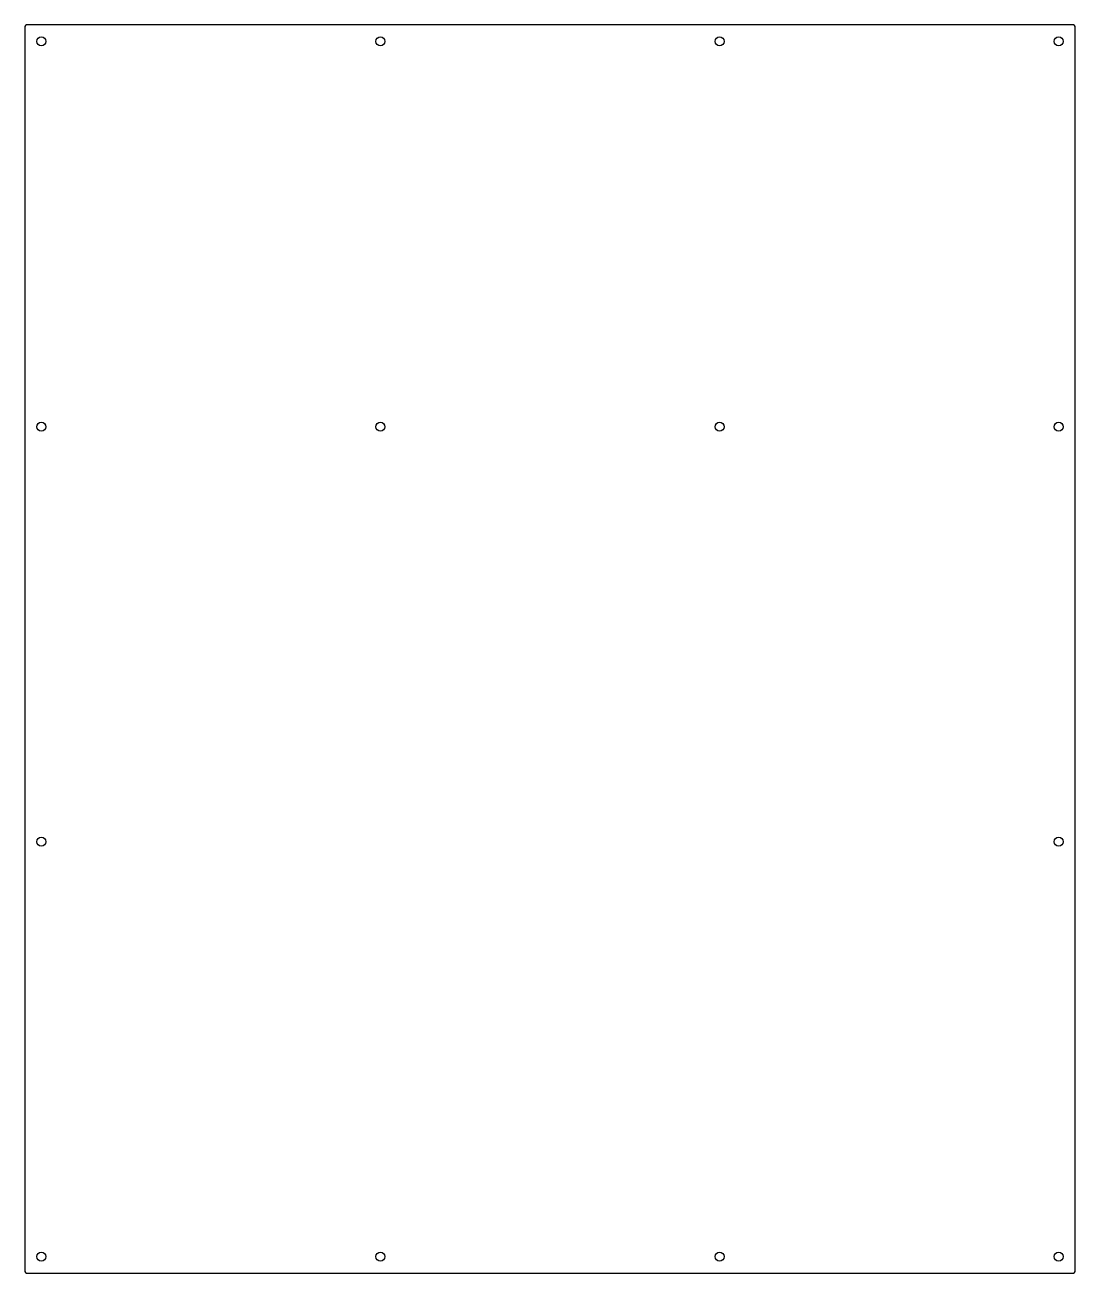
# Model space of a CAD drawing. Header units: millimetres. Extents: x -320 to 320, y -380 to 380.
import ezdxf

# ---------------------------------------------------------------- set-up
doc = ezdxf.new("R2010")
doc.units = ezdxf.units.MM

msp = doc.modelspace()

# ---------------------------------------------------------------- linework, layer by layer
at = {"color": 7, "linetype": 'Continuous', "lineweight": 25}
for p, q in [((319, 380.5), (-319, 380.5)), ((-320, 379.5), (-320, -379.5)), ((320, -379.5), (320, 379.5)), ((-319, -380.5), (319, -380.5))]:
    msp.add_line(p, q, dxfattribs=at)
for centre in [(-310, 370.5), (-103.33, 370.5), (103.33, 370.5), (310, 370.5), (-310, 135.5), (-103.33, 135.5), (103.33, 135.5), (310, 135.5), (-310, -117.5), (310, -117.5), (-310, -370.5), (-103.33, -370.5), (103.33, -370.5), (310, -370.5)]:
    msp.add_circle(centre, 2.75, dxfattribs=at)
for centre, start, end in [((-319, 379.5), 90, 180), ((319, 379.5), 0, 90), ((-319, -379.5), 180, 270), ((319, -379.5), 270, 0)]:
    msp.add_arc(centre, 1, start, end, dxfattribs=at)

doc.saveas('drawing.dxf')
